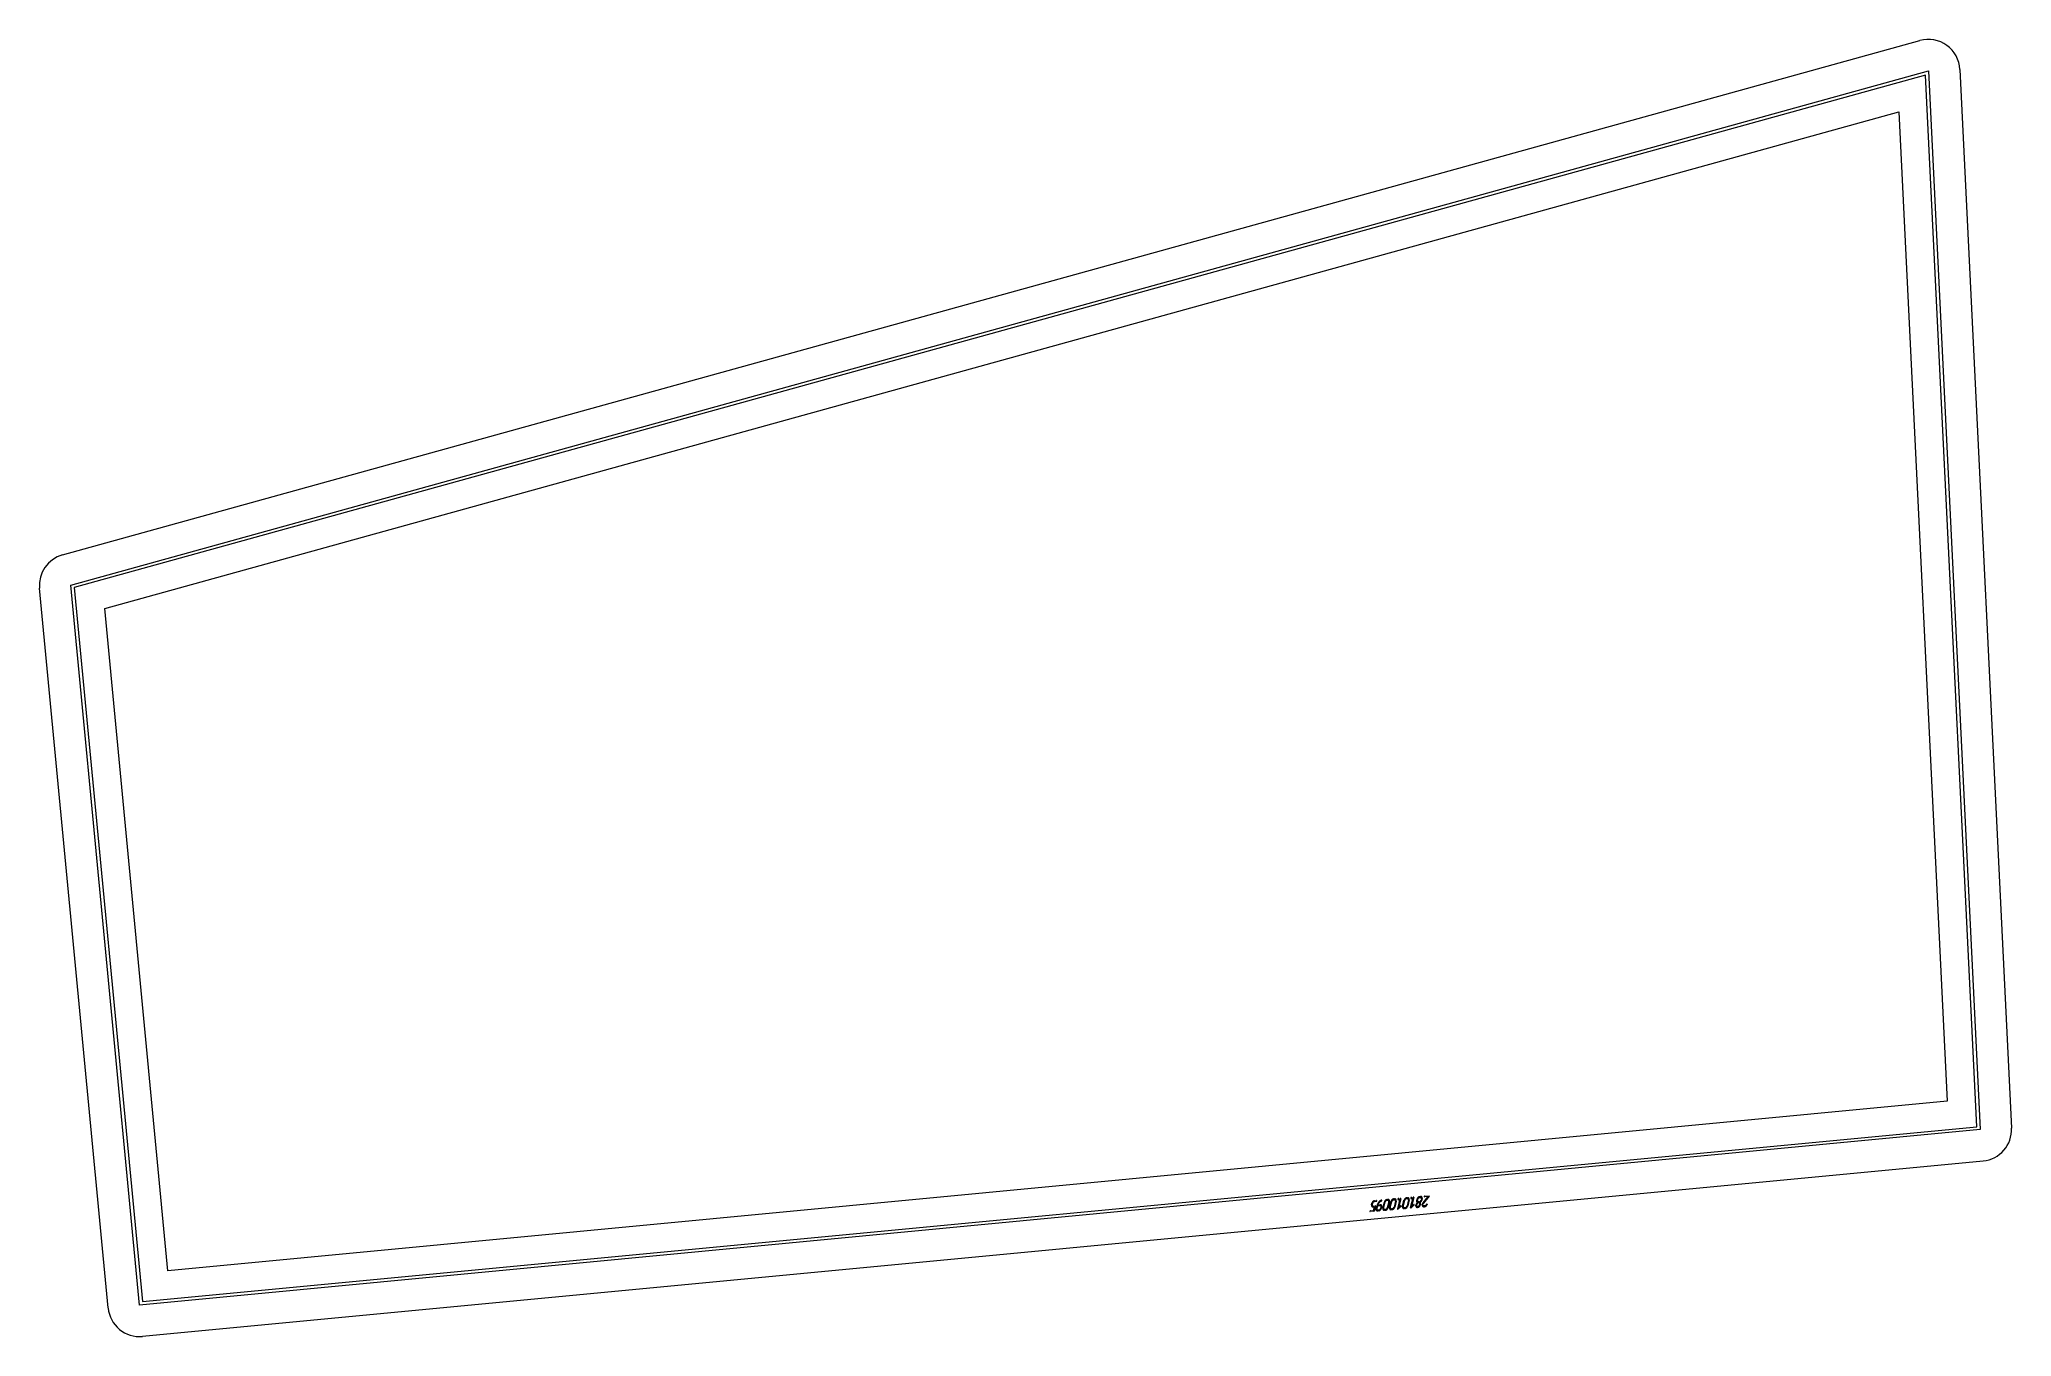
# Model space of a CAD drawing. Header units: millimetres. Extents: x -68 to 1809, y 3 to 1237.
import ezdxf

# ---------------------------------------------------------------- set-up
doc = ezdxf.new("R2010")
doc.units = ezdxf.units.MM
doc.linetypes.add('K5LT_BASIC', pattern=[0])
doc.layers.add('Engraving', color=7, linetype='Continuous')

msp = doc.modelspace()

# ---------------------------------------------------------------- linework, layer by layer
at = {"color": 143, "linetype": 'K5LT_BASIC', "lineweight": 15, "true_color": 0x33acca}
for p, q in [((-46.3, 746.8), (1722.2, 1236.4)), ((1760.2, 1208.9), (1809.3, 201.2)), ((-6, 695.7), (1702.1, 1168.6)), ((1702.1, 1168.6), (1748, 226.9)), ((-2.8, 29.9), (-68.1, 715.1)), ((54, 65.4), (-6, 695.7)), ((1748, 226.9), (54, 65.4)), ((1782.2, 169.8), (29.9, 2.8))]:
    msp.add_line(p, q, dxfattribs=at)
for centre, start, end in [((1730.2, 1207.5), 2.793, 105.4729), ((-38.3, 717.9), 105.4729, 185.4438), ((1779.4, 199.7), 275.4438, 2.793), ((27, 32.7), 185.4438, 275.4438)]:
    msp.add_arc(centre, 30, start, end, dxfattribs=at)
at = {"layer": 'Engraving', "color": 143, "linetype": 'K5LT_BASIC', "lineweight": 15, "true_color": 0x33acca}
for p, q in [((-38.3, 717.9), (1730.2, 1207.5)), ((1727.4, 1203.6), (-35.1, 715.7)), ((1776.2, 202.4), (1727.4, 1203.6)), ((1730.2, 1207.5), (1779.4, 199.7)), ((27, 32.7), (-38.3, 717.9)), ((-35.1, 715.7), (29.7, 36)), ((1779.4, 199.7), (27, 32.7)), ((29.7, 36), (1776.2, 202.4)), ((1204.5, 131.4), (1202.7, 131.3)), ((1202.9, 132), (1204.7, 132.2)), ((1208.9, 131.6), (1208.6, 131.4)), ((1209.5, 132.6), (1209.6, 132.6)), ((1214.7, 132.4), (1215.4, 132.4)), ((1214.9, 133.1), (1215.6, 133.2)), ((1221, 132.9), (1221.7, 133)), ((1221.2, 133.7), (1221.9, 133.7)), ((1222.8, 131.7), (1221.4, 125.8)), ((1223.5, 131.7), (1222.1, 125.9)), ((1224.9, 124.4), (1227.2, 133.8)), ((1227.9, 133.9), (1225.8, 125.3)), ((1229.5, 126.6), (1230.9, 132.4)), ((1230.2, 126.6), (1231.6, 132.5)), ((1233.4, 134.1), (1234.1, 134.1)), ((1233.6, 134.8), (1234.3, 134.8)), ((1235.2, 132.8), (1233.8, 127)), ((1235.9, 132.9), (1234.5, 127)), ((1237.2, 125.5), (1239.5, 135)), ((1240.3, 135), (1238.2, 126.4)), ((1243, 132.1), (1243.3, 133.5)), ((1243.7, 132.1), (1244, 133.6)), ((1245.8, 135.2), (1246.5, 135.2)), ((1246, 135.9), (1246.7, 136)), ((1247.6, 133.9), (1247.2, 132.4)), ((1248.3, 134), (1247.9, 132.5)), ((1249.1, 130.1), (1253.9, 135.9)), ((1254.9, 136.2), (1249.6, 129.7)), ((1253.9, 135.9), (1250.3, 135.6)), ((1250.5, 136.3), (1254.8, 136.7)), ((1202.2, 122), (1198.7, 121.6)), ((1198.9, 122.4), (1202, 122.7)), ((1199.9, 128.2), (1200.3, 129.6)), ((1201, 129.7), (1200.6, 128.2)), ((1202.9, 126.3), (1201.5, 126.2)), ((1201.7, 126.9), (1203.5, 127.1)), ((1202, 122.7), (1202.9, 126.3)), ((1203.7, 126.7), (1202.7, 122.4)), ((1204.4, 124.1), (1204.5, 124.3)), ((1204.4, 123.9), (1204.4, 124.1)), ((1204.4, 123.5), (1204.4, 123.9)), ((1204.5, 124.3), (1205.3, 127.6)), ((1205.2, 124.4), (1205.9, 127.3)), ((1205.9, 127.3), (1208, 127.5)), ((1206.1, 128), (1208.2, 128.2)), ((1206.8, 122.4), (1206.1, 122.3)), ((1207, 123.1), (1206.2, 123)), ((1208.5, 131.3), (1208.3, 131.2)), ((1208.6, 131.4), (1208.5, 131.3)), ((1209.1, 126.1), (1208.7, 124.7)), ((1209.8, 126.2), (1209.4, 124.8)), ((1210.8, 124.9), (1212.2, 130.7)), ((1211.5, 124.9), (1212.9, 130.8)), ((1213.1, 122.9), (1212.4, 122.9)), ((1213.3, 123.7), (1212.6, 123.6)), ((1216.5, 131.1), (1215, 125.3)), ((1217.2, 131.2), (1215.8, 125.3)), ((1217.1, 125.4), (1218.5, 131.3)), ((1217.8, 125.5), (1219.2, 131.3)), ((1219.4, 123.5), (1218.7, 123.5)), ((1219.6, 124.2), (1218.9, 124.2)), ((1228.1, 126.5), (1225.4, 124.2)), ((1225.8, 125.3), (1227.7, 127)), ((1231.8, 124.6), (1231.1, 124.6)), ((1232, 125.4), (1231.3, 125.3)), ((1240.4, 127.7), (1237.8, 125.3)), ((1238.2, 126.4), (1240.1, 128.1)), ((1242.2, 127.7), (1242.4, 128.5)), ((1242.2, 127.5), (1242.2, 127.7)), ((1242.2, 127.3), (1242.2, 127.5)), ((1242.2, 126.9), (1242.2, 127.3)), ((1243, 127.8), (1243.1, 128.5)), ((1244.1, 125.7), (1243.8, 125.7)), ((1244.3, 125.8), (1244.1, 125.7)), ((1244.7, 125.9), (1244.3, 125.8)), ((1245.4, 130.9), (1244.7, 130.8)), ((1246, 128.8), (1245.8, 128)), ((1246.7, 128.8), (1246.5, 128.1)), ((1249.3, 129.4), (1249.2, 129.2)), ((1249.6, 129.7), (1249.3, 129.4)), ((1253, 128.4), (1252.9, 128.2))]:
    msp.add_line(p, q, dxfattribs=at)
for points in [[(1202.9, 132), (1202, 131.9), (1201.3, 131.2)], [(1204.5, 131.4), (1204.7, 131.5), (1204.8, 131.6)], [(1204.9, 132.1), (1204.9, 132.2), (1204.7, 132.2)], [(1204.8, 131.6), (1204.9, 131.8), (1205, 131.8)], [(1205, 131.8), (1205, 132), (1204.9, 132.1)], [(1209.5, 132.6), (1207.9, 131.9), (1206.7, 130.4)], [(1208.9, 131.6), (1209.3, 131.8), (1209.6, 131.9)], [(1209.8, 132.5), (1209.7, 132.6), (1209.6, 132.6)], [(1209.6, 131.9), (1209.7, 132), (1209.8, 132.1)], [(1209.9, 132.3), (1209.9, 132.4), (1209.8, 132.5)], [(1209.8, 132.1), (1209.8, 132.2), (1209.9, 132.3)], [(1213.2, 132.3), (1212.4, 131.6), (1212.2, 130.7)], [(1213.6, 131.9), (1213.1, 131.4), (1212.9, 130.8)], [(1214.9, 133.1), (1214, 133), (1213.2, 132.3)], [(1214.7, 132.4), (1214.1, 132.3), (1213.6, 131.9)], [(1216.3, 132.1), (1216, 132.5), (1215.4, 132.4)], [(1216.9, 132.7), (1216.4, 133.2), (1215.6, 133.2)], [(1216.5, 131.1), (1216.6, 131.7), (1216.3, 132.1)], [(1217.2, 131.2), (1217.4, 132.1), (1216.9, 132.7)], [(1219.5, 132.9), (1218.7, 132.2), (1218.5, 131.3)], [(1219.9, 132.4), (1219.4, 132), (1219.2, 131.3)], [(1221.2, 133.7), (1220.3, 133.6), (1219.5, 132.9)], [(1221, 132.9), (1220.4, 132.9), (1219.9, 132.4)], [(1222.6, 132.7), (1222.3, 133), (1221.7, 133)], [(1223.2, 133.2), (1222.7, 133.8), (1221.9, 133.7)], [(1222.8, 131.7), (1222.9, 132.3), (1222.6, 132.7)], [(1223.5, 131.7), (1223.7, 132.7), (1223.2, 133.2)], [(1225.3, 133.9), (1225.1, 133.7), (1225, 133.5)], [(1225, 133.5), (1225, 133.3), (1225.1, 133.1)], [(1225.1, 133.1), (1225.2, 133), (1225.4, 133)], [(1225.7, 134.1), (1225.4, 134), (1225.3, 133.9)], [(1225.4, 133), (1225.7, 133), (1225.9, 133.2)], [(1226, 134), (1225.9, 134.1), (1225.7, 134.1)], [(1225.9, 133.2), (1226.1, 133.4), (1226.1, 133.6)], [(1226.1, 133.6), (1226.1, 133.8), (1226, 134)], [(1227.3, 134.1), (1227.2, 134), (1227.2, 133.8)], [(1227.6, 134.2), (1227.4, 134.2), (1227.3, 134.1)], [(1227.8, 134.2), (1227.7, 134.3), (1227.6, 134.2)], [(1227.9, 133.9), (1227.9, 134.1), (1227.8, 134.2)], [(1231.9, 134), (1231.1, 133.3), (1230.9, 132.4)], [(1232.3, 133.5), (1231.8, 133.1), (1231.6, 132.5)], [(1233.6, 134.8), (1232.7, 134.7), (1231.9, 134)], [(1233.4, 134.1), (1232.8, 134), (1232.3, 133.5)], [(1235, 133.8), (1234.7, 134.2), (1234.1, 134.1)], [(1235.6, 134.3), (1235.1, 134.9), (1234.3, 134.8)], [(1235.2, 132.8), (1235.3, 133.4), (1235, 133.8)], [(1235.9, 132.9), (1236.1, 133.8), (1235.6, 134.3)], [(1237.6, 135), (1237.5, 134.8), (1237.4, 134.6)], [(1237.4, 134.6), (1237.4, 134.4), (1237.5, 134.2)], [(1237.5, 134.2), (1237.6, 134.1), (1237.8, 134.1)], [(1238.1, 135.2), (1237.8, 135.2), (1237.6, 135)], [(1237.8, 134.1), (1238.1, 134.1), (1238.3, 134.3)], [(1238.4, 135.1), (1238.3, 135.2), (1238.1, 135.2)], [(1238.3, 134.3), (1238.4, 134.6), (1238.5, 134.7)], [(1238.5, 134.7), (1238.5, 134.9), (1238.4, 135.1)], [(1239.7, 135.3), (1239.6, 135.1), (1239.5, 135)], [(1240, 135.4), (1239.8, 135.3), (1239.7, 135.3)], [(1240.2, 135.3), (1240.1, 135.4), (1240, 135.4)], [(1240.3, 135), (1240.3, 135.2), (1240.2, 135.3)], [(1243, 132.1), (1242.8, 131.5), (1243, 130.9)], [(1244.3, 135.1), (1243.5, 134.4), (1243.3, 133.5)], [(1243.7, 132.1), (1243.5, 131.5), (1243.8, 131.1)], [(1244.7, 134.7), (1244.2, 134.2), (1244, 133.6)], [(1246, 135.9), (1245.1, 135.8), (1244.3, 135.1)], [(1245.8, 135.2), (1245.2, 135.1), (1244.7, 134.7)], [(1247.4, 134.9), (1247, 135.3), (1246.5, 135.2)], [(1246.5, 131.4), (1247.1, 131.8), (1247.2, 132.4)], [(1248, 135.5), (1247.5, 136), (1246.7, 136)], [(1247.3, 131.4), (1247.8, 131.9), (1247.9, 132.5)], [(1247.6, 133.9), (1247.7, 134.5), (1247.4, 134.9)], [(1248.3, 134), (1248.5, 134.9), (1248, 135.5)], [(1250.2, 136.2), (1250.1, 136), (1250.1, 135.9)], [(1250.1, 135.9), (1250.1, 135.8), (1250.1, 135.7)], [(1250.1, 135.7), (1250.2, 135.6), (1250.3, 135.6)], [(1250.5, 136.3), (1250.4, 136.3), (1250.2, 136.2)], [(1255, 136.6), (1254.9, 136.7), (1254.8, 136.7)], [(1254.9, 136.2), (1255, 136.2), (1255, 136.3)], [(1255, 136.3), (1255, 136.5), (1255, 136.6)], [(1198.6, 122.2), (1198.4, 122.1), (1198.4, 122)], [(1198.4, 122), (1198.4, 121.8), (1198.5, 121.7)], [(1198.5, 121.7), (1198.6, 121.6), (1198.7, 121.6)], [(1198.9, 122.4), (1198.7, 122.4), (1198.6, 122.2)], [(1199.9, 128.2), (1199.7, 127.3), (1200.2, 126.7)], [(1200.2, 126.7), (1200.6, 126.1), (1201.5, 126.2)], [(1201.3, 131.2), (1200.5, 130.5), (1200.3, 129.6)], [(1200.8, 127.2), (1200.5, 127.6), (1200.6, 128.2)], [(1201.7, 126.9), (1201.1, 126.9), (1200.8, 127.2)], [(1201, 129.7), (1201.1, 130.3), (1201.6, 130.8)], [(1201.6, 130.8), (1202.2, 131.2), (1202.7, 131.3)], [(1202.2, 122), (1202.6, 122), (1202.7, 122.4)], [(1203.7, 126.7), (1203.8, 127.1), (1203.5, 127.1)], [(1204.4, 123.5), (1204.5, 123.1), (1204.7, 122.8)], [(1204.7, 122.8), (1205.2, 122.2), (1206.1, 122.3)], [(1205.2, 124.4), (1205, 123.8), (1205.3, 123.4)], [(1206.7, 130.4), (1205.6, 129.1), (1205.3, 127.6)], [(1205.3, 123.4), (1205.6, 123), (1206.2, 123)], [(1206.1, 128), (1206.2, 128.5), (1206.5, 129)], [(1206.5, 129), (1206.8, 129.6), (1207.2, 130.1)], [(1206.8, 122.4), (1207.7, 122.5), (1208.4, 123.2)], [(1207, 123.1), (1207.5, 123.2), (1208.1, 123.6)], [(1207.2, 130.1), (1207.8, 130.8), (1208.3, 131.2)], [(1208.9, 127.1), (1208.6, 127.5), (1208, 127.5)], [(1208.1, 123.6), (1208.6, 124.1), (1208.7, 124.7)], [(1209.5, 127.7), (1209.1, 128.3), (1208.2, 128.2)], [(1208.4, 123.2), (1209.2, 123.9), (1209.4, 124.8)], [(1209.1, 126.1), (1209.2, 126.7), (1208.9, 127.1)], [(1209.8, 126.2), (1210, 127.1), (1209.5, 127.7)], [(1210.8, 124.9), (1210.6, 124), (1211, 123.4)], [(1211, 123.4), (1211.5, 122.8), (1212.4, 122.9)], [(1211.5, 124.9), (1211.4, 124.3), (1211.7, 124)], [(1211.7, 124), (1212, 123.6), (1212.6, 123.6)], [(1213.1, 122.9), (1214, 123), (1214.8, 123.7)], [(1213.3, 123.7), (1213.9, 123.7), (1214.4, 124.2)], [(1214.4, 124.2), (1214.9, 124.7), (1215, 125.3)], [(1214.8, 123.7), (1215.5, 124.5), (1215.8, 125.3)], [(1217.1, 125.4), (1216.9, 124.5), (1217.4, 124)], [(1217.4, 124), (1217.8, 123.4), (1218.7, 123.5)], [(1217.8, 125.5), (1217.7, 124.9), (1218, 124.5)], [(1218, 124.5), (1218.3, 124.1), (1218.9, 124.2)], [(1219.4, 123.5), (1220.3, 123.6), (1221.1, 124.3)], [(1219.6, 124.2), (1220.2, 124.3), (1220.7, 124.8)], [(1220.7, 124.8), (1221.2, 125.2), (1221.4, 125.8)], [(1221.1, 124.3), (1221.9, 125), (1222.1, 125.9)], [(1224.9, 124.4), (1224.8, 124.2), (1224.9, 124.1)], [(1224.9, 124.1), (1225, 124), (1225.1, 124)], [(1225.1, 124), (1225.3, 124.1), (1225.4, 124.2)], [(1227.9, 127.1), (1227.8, 127.1), (1227.7, 127)], [(1228.2, 127.1), (1228.1, 127.2), (1227.9, 127.1)], [(1228.1, 126.5), (1228.2, 126.7), (1228.2, 126.8)], [(1228.2, 126.8), (1228.3, 127), (1228.2, 127.1)], [(1229.5, 126.6), (1229.3, 125.7), (1229.8, 125.1)], [(1229.8, 125.1), (1230.2, 124.5), (1231.1, 124.6)], [(1230.2, 126.6), (1230.1, 126), (1230.4, 125.6)], [(1230.4, 125.6), (1230.7, 125.2), (1231.3, 125.3)], [(1231.8, 124.6), (1232.7, 124.7), (1233.5, 125.4)], [(1232, 125.4), (1232.6, 125.4), (1233.1, 125.9)], [(1233.1, 125.9), (1233.6, 126.3), (1233.8, 127)], [(1233.5, 125.4), (1234.3, 126.1), (1234.5, 127)], [(1237.2, 125.5), (1237.2, 125.3), (1237.3, 125.2)], [(1237.3, 125.2), (1237.4, 125.1), (1237.5, 125.2)], [(1237.5, 125.2), (1237.7, 125.2), (1237.8, 125.3)], [(1240.3, 128.3), (1240.2, 128.2), (1240.1, 128.1)], [(1240.6, 128.2), (1240.5, 128.3), (1240.3, 128.3)], [(1240.4, 127.7), (1240.6, 127.9), (1240.6, 127.9)], [(1240.6, 127.9), (1240.6, 128.1), (1240.6, 128.2)], [(1242.2, 126.9), (1242.2, 126.5), (1242.5, 126.2)], [(1242.8, 129.4), (1242.6, 129), (1242.4, 128.5)], [(1242.5, 126.2), (1243, 125.6), (1243.8, 125.7)], [(1243.6, 130.2), (1243.1, 129.8), (1242.8, 129.4)], [(1243, 127.8), (1242.8, 127.2), (1243.1, 126.8)], [(1243, 130.9), (1243.2, 130.4), (1243.6, 130.2)], [(1243.8, 129.6), (1243.3, 129.1), (1243.1, 128.5)], [(1243.1, 126.8), (1243.4, 126.4), (1244, 126.5)], [(1243.8, 131.1), (1244.1, 130.7), (1244.7, 130.8)], [(1244.9, 130.1), (1244.3, 130), (1243.8, 129.6)], [(1244, 126.5), (1244.6, 126.5), (1245.1, 127)], [(1244.7, 125.9), (1245.1, 126.1), (1245.5, 126.5)], [(1245.8, 129.8), (1245.5, 130.2), (1244.9, 130.1)], [(1245.1, 127), (1245.6, 127.4), (1245.8, 128)], [(1245.4, 130.9), (1246, 130.9), (1246.5, 131.4)], [(1245.5, 126.5), (1246.3, 127.2), (1246.5, 128.1)], [(1246, 128.8), (1246.1, 129.4), (1245.8, 129.8)], [(1246.3, 130.5), (1246.9, 130.9), (1247.3, 131.4)], [(1246.7, 129.8), (1246.6, 130.2), (1246.3, 130.5)], [(1246.7, 128.8), (1246.8, 129.4), (1246.7, 129.8)], [(1248.5, 129.3), (1248.3, 128.9), (1248.2, 128.6)], [(1248.2, 128.6), (1248, 127.5), (1248.6, 126.8)], [(1249.1, 130.1), (1248.7, 129.6), (1248.5, 129.3)], [(1248.6, 126.8), (1249.3, 126.2), (1250.3, 126.3)], [(1249.2, 127.4), (1248.8, 127.9), (1249, 128.6)], [(1249, 128.6), (1249, 128.9), (1249.2, 129.2)], [(1249.8, 127.1), (1249.4, 127.2), (1249.2, 127.4)], [(1250.4, 127), (1250.1, 127), (1249.8, 127.1)], [(1250.3, 126.3), (1251, 126.4), (1251.7, 126.8)], [(1251.4, 127.4), (1250.9, 127.1), (1250.4, 127)], [(1252.3, 128.4), (1251.9, 127.7), (1251.4, 127.4)], [(1251.7, 126.8), (1252.4, 127.3), (1252.9, 128.2)], [(1252.5, 128.6), (1252.4, 128.5), (1252.3, 128.4)], [(1252.7, 128.7), (1252.6, 128.7), (1252.5, 128.6)], [(1252.9, 128.6), (1252.8, 128.7), (1252.7, 128.7)], [(1253, 128.4), (1253, 128.5), (1252.9, 128.6)]]:
    msp.add_open_spline(points, degree=2, dxfattribs=at)

doc.saveas('drawing.dxf')
